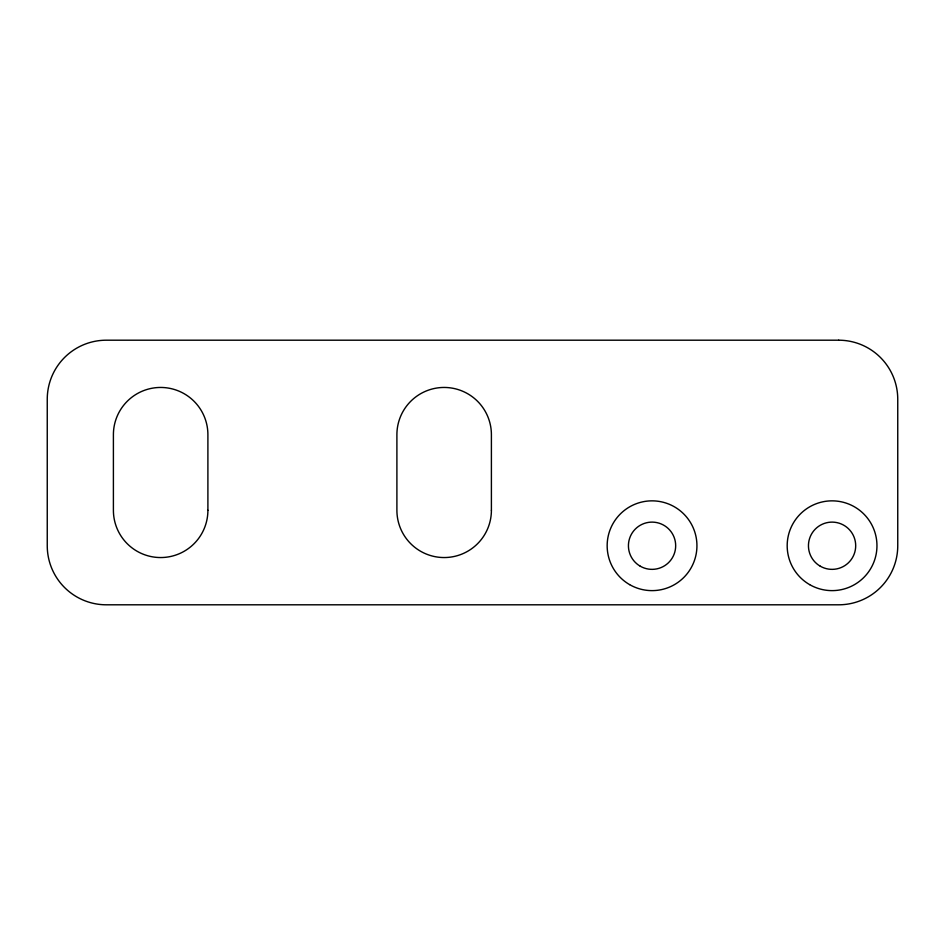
<?xml version="1.0" encoding="UTF-8"?>
<svg xmlns="http://www.w3.org/2000/svg" width="945" height="945" viewBox="0 0 945 945"><rect width="100%" height="100%" fill="white"/><g stroke="black" fill="none" stroke-linecap="round" stroke-linejoin="round"><path stroke-width="1.42" d="M838.687 340.2L106.312 340.2A59.062 59.062 0 0 0 47.25 399.262L47.25 545.737A59.062 59.062 0 0 0 106.312 604.8L838.687 604.8A59.062 59.062 0 0 0 897.75 545.737L897.75 399.262A59.062 59.062 0 0 0 838.687 340.2M491.4 510.3L491.4 434.7A47.25 47.25 0 0 0 444.15 387.45A47.25 47.25 0 0 0 396.9 434.7L396.9 510.3A47.25 47.25 0 0 0 444.15 557.55A47.25 47.25 0 0 0 491.4 510.3M207.9 510.3L207.9 434.7A47.25 47.25 0 0 0 160.65 387.45A47.25 47.25 0 0 0 113.4 434.7L113.4 510.3A47.25 47.25 0 0 0 160.65 557.55A47.25 47.25 0 0 0 207.9 510.3M820.26 566.197A23.625 23.625 0 0 0 855.697 545.737A23.625 23.625 0 0 0 820.26 525.278A23.625 23.625 0 0 0 820.26 566.197M640.237 566.197A23.625 23.625 0 0 0 675.675 545.737A23.625 23.625 0 0 0 640.237 525.278A23.625 23.625 0 0 0 640.237 566.197M809.629 584.612A44.887 44.887 0 0 0 876.96 545.737A44.887 44.887 0 0 0 809.629 506.863A44.887 44.887 0 0 0 809.629 584.612M629.606 584.612A44.887 44.887 0 0 0 696.938 545.737A44.887 44.887 0 0 0 629.606 506.863A44.887 44.887 0 0 0 629.606 584.612"/></g></svg>
